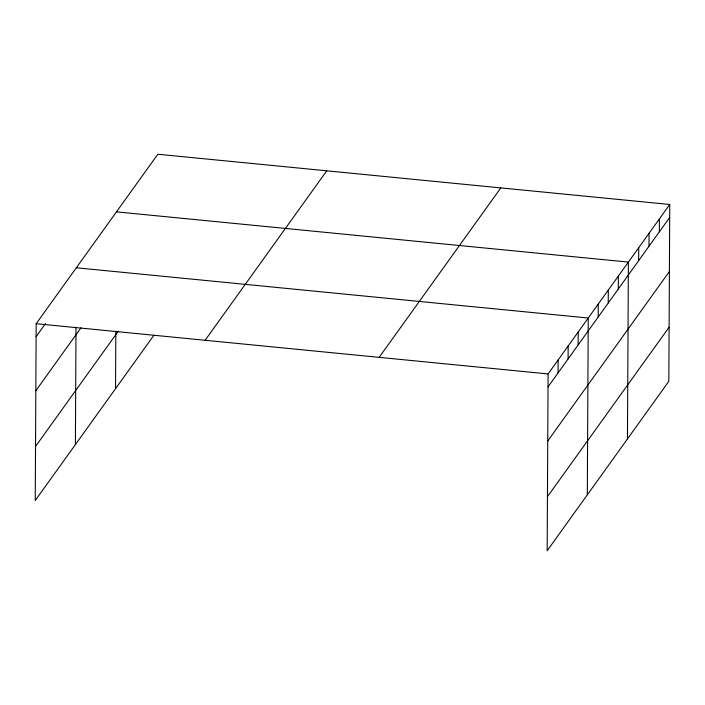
<?xml version="1.0" encoding="UTF-8"?>
<svg xmlns="http://www.w3.org/2000/svg" width="705" height="705" viewBox="0 0 705 705"><rect width="100%" height="100%" fill="white"/><g stroke="black" fill="none" stroke-linecap="round" stroke-linejoin="round"><path stroke-width="1.06" d="M669.75 204.476L548.093 373.932L547.168 550.764L668.825 381.299L669.75 204.476L157.832 154.236L36.175 323.701L35.25 500.524L153.866 335.298M75.4 444.599L76.008 327.243M115.541 388.684L115.84 331.332M558.06 372.919L558.131 359.955M568.098 358.942L568.168 345.97M578.135 344.957L578.206 331.993M587.309 494.839L588.243 318.017L76.325 267.777M598.21 317.003L598.272 304.031M608.248 303.018L608.309 290.055M618.285 289.041L618.347 276.069M627.459 438.915L628.384 262.093L116.466 211.852M638.659 260.656L638.73 247.684M648.997 246.248L649.067 233.285M659.342 231.848L659.413 218.876M36.105 336.664L45.517 323.56M35.823 390.737L80.987 327.825M35.532 446.45L118.264 331.218M205.111 340.277L326.767 170.813M379.158 357.356L500.814 187.9M548.023 386.904L669.679 217.44M547.741 440.977L669.398 271.513M547.45 496.69L669.107 327.226M36.175 323.701L548.093 373.932"/></g></svg>
